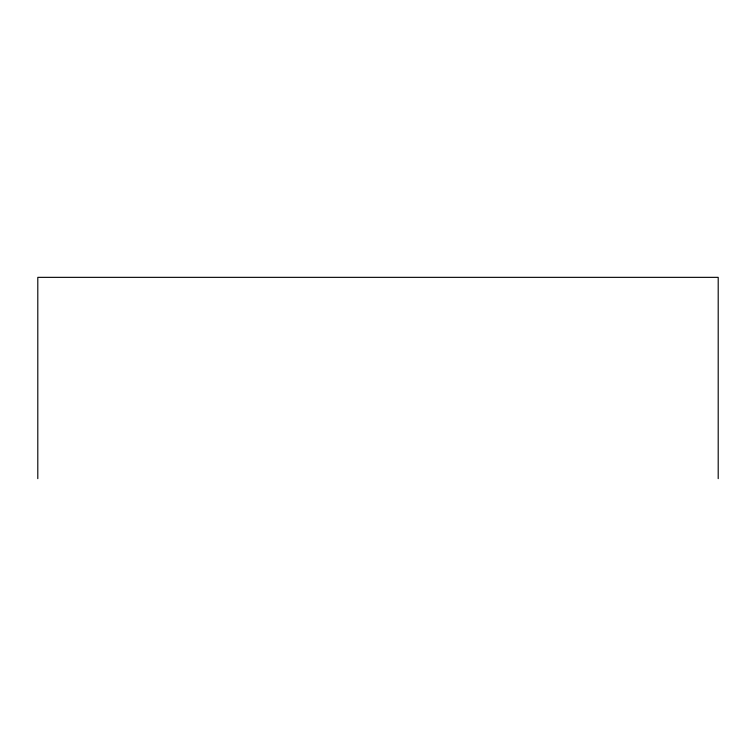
<?xml version="1.0" encoding="UTF-8"?>
<svg xmlns="http://www.w3.org/2000/svg" width="756" height="756" viewBox="0 0 756 756"><rect width="100%" height="100%" fill="white"/><g stroke="black" fill="none" stroke-linecap="round" stroke-linejoin="round"><path stroke-width="1.13" d="M718.2 478.652L718.2 277.348L37.8 277.348L37.8 478.652"/></g></svg>
